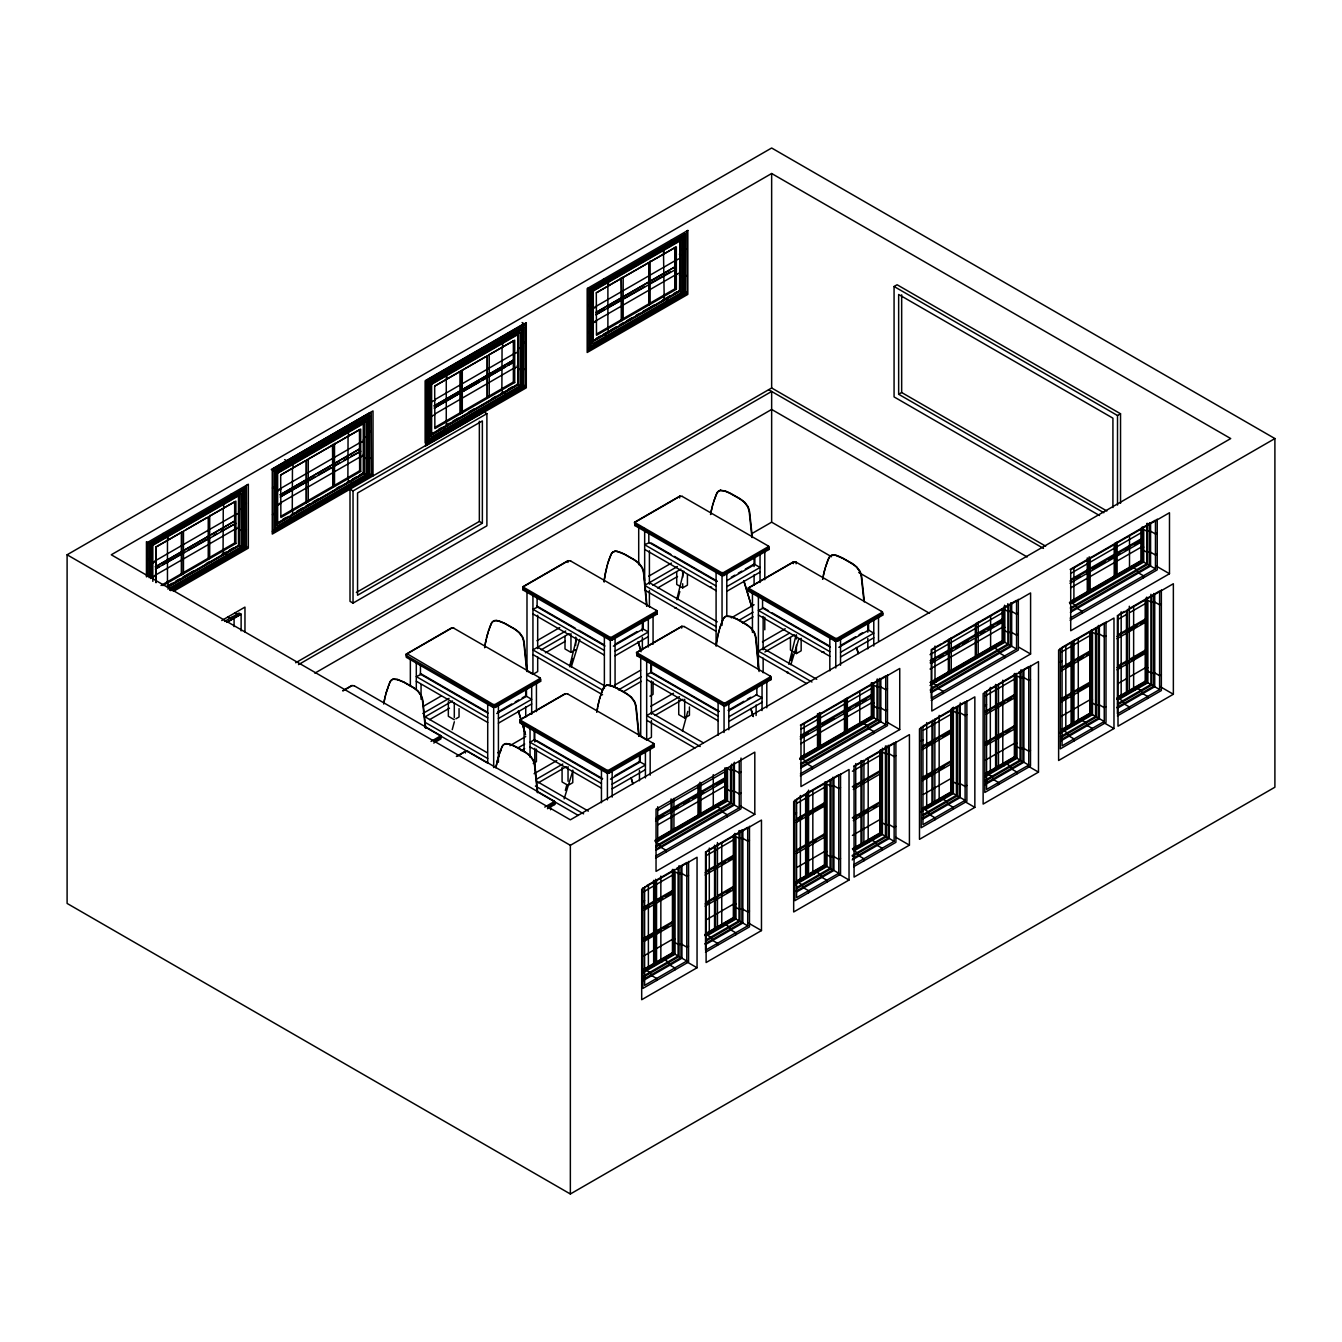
<?xml version="1.0" encoding="UTF-8"?>
<svg xmlns="http://www.w3.org/2000/svg" width="1342" height="1342" viewBox="0 0 1342 1342"><rect width="100%" height="100%" fill="white"/><g stroke="black" fill="none" stroke-linecap="round" stroke-linejoin="round"><path stroke-width="1.5" d="M167.465 583.334L167.465 538.612M223.074 551.243L223.258 508.4M292.271 511.285L292.455 468.442M347.88 479.178L348.064 436.351M446.265 422.378L446.265 377.639M501.874 390.27L502.059 347.444M607.892 329.058L607.892 284.319M688.563 861.43L688.563 962.029L642.868 988.417L642.868 887.817M676.536 868.425L686.802 862.487L686.802 961.006L644.613 985.363L644.613 886.844M730.551 766.282L730.551 802.818L727.515 801.057L727.515 768.396L730.551 770.157L734.376 770.157L739.257 772.975L741.002 771.952M741.002 758.062L741.002 808.857L655.601 858.159M840.545 773.68L840.545 874.279L794.85 900.667L794.85 800.067M796.594 883.791L796.594 799.094L838.784 774.753L838.784 873.273L796.594 897.63L796.594 883.791L794.85 884.797M877.014 679.169L877.014 719.58L873.977 717.819L873.977 685.158L877.014 686.919L880.838 686.919L885.72 689.738L887.481 688.714M887.481 674.825L887.481 725.619L800.352 775.911M966.877 700.742L966.877 801.342L921.182 827.729L921.182 727.129M934.921 719.245L965.116 701.799L965.116 800.335L922.944 824.676L922.944 726.156L933.21 720.235M1030.505 665.498L1030.505 766.097L984.81 792.468L984.81 691.868M1018.477 672.476L1028.76 666.555L1028.76 765.074L986.571 789.432L986.571 690.912M1007.859 603.632L1007.859 644.026L1004.822 642.281L1004.822 605.745M1018.326 599.287L1018.326 650.082L931.197 700.373M1105.993 621.916L1105.993 722.516L1060.297 748.886L1060.297 648.287M1062.059 732.011L1062.059 647.33L1104.248 622.973L1104.248 721.493L1062.059 745.85L1062.059 732.011L1060.297 733.017M1146.756 523.43L1146.756 563.841L1143.719 562.097L1143.719 529.436L1146.756 531.18L1150.58 531.18L1155.462 533.999L1157.223 532.975M1157.223 519.102L1157.223 569.88L1070.094 620.189M604.051 581.438L605.024 575.416M604.168 582.059L604.303 580.717M716.108 646.139L716.511 644.076M716.175 645.468L716.678 642.751M484.63 647.616L485.25 644.563M484.814 647.549L485.049 645.888M604.269 579.459L606.668 567.7M596.72 711.981L598.666 702.604M596.905 711.897L597.542 707.955M716.494 642.818L716.863 641.426M383.661 703.795L384.684 699.165M383.846 703.711L384.181 701.749M716.678 641.51L717.551 637.5M485.066 644.663L486.274 639.379M495.819 767.842L496.741 763.85M710.522 514.489L711.176 511.805M710.706 514.405L710.941 513.097M716.896 640.201L718.104 634.934M822.579 579.19L824.122 572.447M822.763 579.09L823.233 576.49M485.301 643.355L486.894 636.846M496.037 766.534L497.026 762.575M605.074 574.208L607.339 565.183M384.231 700.558L385.322 696.397M597.593 706.748L599.27 700.272M710.992 511.889L711.73 509.222M711.26 510.614L712.082 507.746M717.635 636.326L719.044 631.126M823.317 575.299L824.726 570.115M384.785 697.991L385.59 695.324M496.825 762.675L499.056 755.043M569.595 666.739L576.59 638.289M676.771 599.622L683.783 571.172M788.828 664.324L795.84 635.856M486.425 638.037L487.934 633.088M497.177 761.216L499.878 752.61M711.881 507.863L712.35 506.672M718.255 633.575L719.396 629.868M172.195 583.233L166.827 586.337L167.834 586.924L239.128 545.338L239.513 494.074L238.49 493.487L238.49 544.969L241.342 546.613L241.342 493.386L152.099 544.902L152.099 578.217M275.563 523.565L276.586 524.152L363.934 473.273L364.319 422.009L276.586 472.669L276.586 524.152L364.319 473.491L364.319 422.009M593.265 340.868L679.555 291.063L679.941 239.799L592.208 290.442L593.265 291.063L593.265 340.868L592.208 341.925L679.941 291.281L679.941 239.799M385.389 695.458L385.909 694.066M598.75 701.665L600.36 696.548M712.149 506.806L712.669 505.414M824.206 571.491L825.447 567.616M452.22 729.679L454.351 721.778M570.384 666.454L572.497 658.553M565.351 790.421L566.928 784.483M677.676 599.505L679.807 591.604M682.441 731.138L687.792 711.394M385.724 694.2L388.241 686.718M487.029 635.705L488.32 631.864M606.802 566.559L607.708 563.942M712.485 505.548L713.39 502.931M386.077 692.958L388.694 685.527M599.421 699.165L601.065 694.435M712.837 504.307L713.776 501.69M719.195 630.019L719.765 628.626M824.877 568.991L827.058 562.751M571.256 667.008L579.794 639.346M607.507 564.076L608.094 562.717M564.143 798.876L572.682 771.214M719.564 628.777L720.956 624.969M790.824 664.76L798.742 639.06M488.119 632.015L490.199 626.496M607.892 562.852L608.899 560.285M713.575 501.841L716.829 493.453A10.099 7.314 42 0 1 717.785 491.91A9.444 6.777 43.4 0 1 718.591 491.206L719.144 490.82A9.092 6.442 44.7 0 1 720.05 490.417L720.721 490.249M719.933 627.553L721.375 623.778M825.615 566.542L827.494 561.577M489.125 629.432L488.505 630.79M601.182 694.116L600.562 695.492M714.581 499.258L713.961 500.633M499.258 753.969L500.298 751.419M608.278 561.644L609.771 557.886M600.981 694.284L602.038 691.734M489.344 628.392L490.92 624.701M500.096 751.587L501.203 749.054M609.117 559.245L609.973 557.349M601.401 693.093L602.508 690.56M714.8 498.234L716.628 493.638A10.048 7.28 42 0 1 717.567 492.095L718.004 491.692A9.495 6.811 43.4 0 1 718.826 491.004M721.174 623.946L722.751 620.239M388.694 685.158L390.069 682.105A10.099 7.314 42 0 1 391.025 680.562L391.227 680.344A9.495 6.811 43.4 0 1 392.065 679.656A9.042 6.408 44.7 0 1 393.072 679.27L397.937 679.438M389.146 684.353L388.475 685.712M609.771 557.517L610.694 555.554M602.055 691.365L602.977 689.402M827.511 561.208L828.668 558.322A10.048 7.28 42 0 1 829.624 556.796L830.044 556.376M500.532 750.396L502.126 746.789A10.099 7.314 42 0 1 503.082 745.246A9.444 6.777 43.4 0 1 503.887 744.558L504.206 744.357A9.042 6.408 44.7 0 1 505.112 743.971L506.018 743.585M721.61 622.755L723.204 619.148A10.099 7.314 42 0 1 724.16 617.605M827.293 561.744L828.886 558.138A10.099 7.314 42 0 1 829.842 556.595M490.233 626.043L491.373 623.611A10.099 7.314 42 0 1 492.329 622.067A9.444 6.777 43.4 0 1 493.135 621.38L493.688 620.977A9.092 6.442 44.7 0 1 494.594 620.574L499.241 620.943M610.006 556.896L611.147 554.464A10.099 7.314 42 0 1 612.103 552.921A9.444 6.777 43.4 0 1 612.908 552.233L613.462 551.83A9.092 6.442 44.7 0 1 614.368 551.428L615.391 551.21M389.398 683.38L389.868 682.29A10.048 7.28 42 0 1 390.807 680.746L391.008 680.545A9.444 6.777 43.4 0 1 391.83 679.857L392.384 679.471A9.092 6.442 44.7 0 1 393.29 679.069M501.455 748.064L501.908 746.974A10.048 7.28 42 0 1 502.864 745.447L503.284 745.028A9.495 6.811 43.4 0 1 504.106 744.357L504.441 744.156A9.092 6.442 44.7 0 1 505.347 743.77L506.37 743.535M602.759 689.587L603.43 688.312A10.099 7.314 42 0 1 604.386 686.752A9.444 6.777 43.4 0 1 605.192 686.064L605.745 685.678A9.092 6.442 44.7 0 1 606.651 685.276L606.869 685.208M446.634 425.968L446.265 420.583M242.734 547.419L242.734 490.954L244.881 487.968L244.881 547.184L169.847 590.077M521.535 386.446L521.535 329.998L523.682 326.995L523.682 386.228L428.668 440.646L426.454 442.374L426.773 443.749L525.527 386.714L525.208 324.345L522.088 322.55M683.162 293.143L683.162 236.678L685.309 233.693L685.309 292.908L590.295 347.343L588.081 349.054L588.4 350.43L687.154 293.412L686.836 231.042M679.941 258.335L675.093 260.7M679.941 272.728L675.093 275.093M272.46 470.27L371.214 413.252L371.533 475.622L272.778 532.657L272.46 531.281L274.674 529.553L369.687 475.135L369.687 415.903L367.54 418.905L367.54 436.62L366.148 437.425L363.732 436.452M274.674 528.983L368.379 474.883M428.668 440.075L522.373 385.976M590.295 346.756L684.001 292.657M604.588 686.55L604.168 686.953A10.048 7.28 42 0 0 603.212 688.496M724.361 617.387L723.942 617.806A10.048 7.28 42 0 0 722.986 619.35M444.856 375.508L430.581 383.762L430.581 435.244L517.928 384.366L517.727 331.86M830.866 555.705L831.201 555.504A9.092 6.442 44.7 0 1 832.107 555.102L833.13 554.883M67.1 554.783L771.65 148.006L1274.9 438.566L1274.9 787.217L570.35 1193.994L67.1 903.434L67.1 554.783L570.35 845.326L1274.9 438.566M771.65 173.504L111.269 554.783L570.35 819.828L1230.731 438.566L771.65 173.504L771.65 387.972L295.693 662.763M271.252 469.583L370.023 412.564M524.017 323.657L425.246 380.675L425.246 442.86M146.681 542.889L248.337 484.21L248.337 548.123L173.906 591.101M525.208 324.345L426.454 381.363L426.454 442.374M149.18 577.714L149.18 543.225L244.881 487.968M273.986 530.392L273.986 471.159L369.687 415.903M427.981 441.484L427.981 382.252L523.682 326.995M589.608 348.165L589.608 288.933L685.309 233.693M242.734 490.954L150.69 544.097L150.69 578.519M429.49 439.589L429.49 383.124L521.535 329.998M591.117 346.27L591.117 289.822L683.162 236.678M166.056 536.481L151.78 544.718L151.78 577.664L156.075 575.584M166.827 534.854L167.834 535.441L239.513 494.074L239.513 545.557L167.834 586.924M681.77 239.094L592.527 290.627L592.527 343.854L681.77 292.338L681.77 239.094L679.354 238.54M152.837 581.371L152.837 545.338L239.128 495.517M277.643 523.095L277.643 473.273L363.934 423.468M430.581 383.762L431.638 384.366L517.928 334.561L517.291 332.514M593.265 291.063L679.555 241.241M155.873 582.512L155.873 547.083L181.807 532.103M185.397 530.04L206.92 517.609M210.509 515.546L234.85 501.707L234.85 542.873L161.04 585.481M280.679 475.034L360.713 429.037L360.713 471.428L280.881 517.509L280.679 475.034L304.835 461.094M308.408 459.014L359.656 429.658M434.674 386.127L514.707 340.13L514.707 382.52L434.875 428.601L434.674 386.127L485.72 356.653M489.31 354.573L513.65 340.751L513.65 381.9L434.875 427.393M596.301 292.808L676.334 246.827L676.334 289.201L596.502 335.299L596.301 292.808L620.457 278.868M624.03 276.804L675.278 247.431L675.278 288.58L596.502 334.074M155.873 547.083L235.907 501.103L235.907 543.476L162.986 585.582M150.69 557.937L147.654 560.067M242.734 504.81L246.408 503.049M275.496 485.888L272.46 488.002M367.54 432.745L371.214 430.983M429.49 396.98L426.454 399.094M521.535 343.837L525.208 342.076M591.117 303.661L588.081 305.791M686.836 248.756L683.162 250.518L680.36 248.907M150.69 561.812L152.099 561.006M242.734 508.668L241.342 509.474L238.926 508.501M275.496 489.746L276.905 488.941M429.49 400.839L430.899 400.033M521.535 347.712L520.142 348.517L517.727 347.544M591.117 307.536L592.527 306.731M683.162 254.393L681.77 255.198L679.354 254.225M154.33 561.359L236.209 514.087M279.136 489.31L361.015 442.038M515.009 353.131L434.875 399.614M594.758 307.083L676.636 259.811M156.075 561.191L152.837 563.053L150.757 562.684M280.881 489.125L277.643 490.987L275.563 490.618M434.875 400.218L430.581 402.298M596.502 306.915L592.208 308.995M158.977 566.978L155.353 569.075L235.907 523.397L220.675 531.365M162.6 564.881L184.374 552.317M188.014 550.22L207.976 538.696M213.412 535.559L217.035 533.462M281.971 495.97L314.632 477.115M318.255 475.018L330.954 467.687M334.594 465.59L340.029 462.453M343.669 460.356L347.293 458.259M350.916 456.163L360.713 451.348L280.159 497.026M459.551 393.441L434.154 408.119L513.986 362.021M463.175 391.344L479.513 381.916M483.137 379.82L504.911 367.255M508.551 365.158L512.174 363.061M604.839 309.566L595.781 314.8L676.334 269.121M608.48 307.469L621.178 300.138M624.802 298.041L644.764 286.517M650.216 283.363L670.178 271.839M154.33 575.752L236.209 528.48M279.136 503.703L361.015 456.431M515.009 367.523L434.875 414.007M594.758 321.476L676.636 274.204M280.881 503.518L277.643 505.38L275.563 505.011M434.875 414.611L430.581 416.691M596.502 321.308L592.208 323.372M242.734 529.704L241.342 530.509L238.926 529.536M275.496 510.782L276.905 509.977M367.54 457.656L366.148 458.461L363.732 457.471M429.49 421.874L430.899 421.069M521.535 368.748L520.142 369.553L517.727 368.564M591.117 328.555L592.527 327.75M683.162 275.429L681.77 276.234L679.354 275.261M242.734 531.566L246.408 529.805M275.496 512.644L272.46 514.774M367.54 459.518L371.214 457.756M429.49 423.736L426.454 425.867M521.535 370.61L525.208 368.849M591.117 330.417L588.081 332.548M686.836 275.529L683.162 277.291L680.36 275.664M280.881 516.301L359.656 470.807L359.471 429.541M175.785 581.17L179.375 579.09M182.965 577.026L193.734 570.803M206.282 563.556L209.872 561.493M222.42 553.407L225.993 552.183M229.566 550.119L233.139 548.056M282.709 519.438L286.265 517.375M297.001 511.185L302.386 508.081M305.976 506.001L309.566 503.938M313.156 501.858L318.54 498.754M336.473 488.404L340.063 486.324M352.577 479.094L356.15 477.031M359.723 474.967L363.296 472.904L366.148 474.548L366.148 421.321L276.905 472.854L276.905 526.081L366.148 474.548M429.557 434.657L433.13 432.594M438.482 429.507L442.055 427.444M445.628 425.38L449.201 423.3M452.791 421.237L458.176 418.134M468.945 411.91L474.313 408.807M492.262 398.457L495.852 396.376M508.366 389.163L511.939 387.1M596.536 338.251L600.109 336.188M603.682 334.124L607.255 332.061L608.262 332.648L607.892 327.263M610.828 329.998L616.213 326.894M619.803 324.814L623.393 322.751M626.982 320.671L632.367 317.568M635.94 315.504L639.53 313.424M643.12 311.361L653.889 305.137M669.993 295.844L662.847 299.971L664.223 299.92L663.502 252.229M673.567 293.781L677.123 291.717M167.599 586.404L238.926 545.221L238.926 492.816M275.211 524.269L288.782 516.418L290.845 518.029L290.845 519.639M290.593 515.378L363.732 473.156L363.732 422.73M430.899 434.372L517.727 384.248M592.527 341.069L617.035 326.911M620.658 324.831L679.354 290.946M430.581 435.244L518.314 384.584L518.314 333.101L446.634 374.485L446.987 379.232M167.834 589.037L241.342 546.613M520.142 385.64L430.899 437.173L430.899 383.946L520.142 332.413L520.142 385.64L517.291 383.997M169.646 589.608L243.523 546.949M244.881 547.184L246.408 546.311L246.408 485.318M369.687 475.135L371.214 474.246M523.682 386.228L525.208 385.339M685.309 292.908L686.836 292.036M170.468 590.597L246.408 546.311M272.778 531.533L371.533 474.514M426.773 442.625L525.527 385.607M588.4 349.323L687.154 292.288M172.262 590.681L246.727 547.687L246.727 546.58M486.894 413.655L353.03 490.954L350.01 489.209L350.01 601.367L353.03 603.112L486.894 525.812L486.894 413.655L483.875 411.91L272.275 534.082L272.275 469.079L373.009 410.92L373.009 475.924M221.749 620.507L244.965 607.104L244.965 631.965M224.584 621.43L239.111 613.042L241.124 614.2L241.124 630.891M232.82 617.84L238.104 614.787L234.749 612.841M226.949 622.386L241.124 614.2L226.563 622.252M356.351 592.476L479.346 521.451L482.365 523.195L482.365 420.918L357.559 492.984L357.559 595.261L482.365 523.195M1099.484 515.513L894.074 396.913L894.074 286.5L897.093 284.756L1120.536 413.772L1120.536 503.351M298.528 664.609L771.65 391.461L771.65 522.172L831.537 556.745M314.85 673.164L771.65 409.444L1027.167 556.964M342.646 690.794L351.671 685.577L354.355 685.745M539.4 677.626L539.601 678.733L494.963 704.5L493.068 704.382L407.18 653.806L451.818 628.039L453.713 628.157L540.289 678.045L540.591 681.333L495.466 707.385L492.782 707.217L406.492 657.395L406.19 654.108L451.315 628.056L453.999 628.224M570.35 560.822L656.943 610.711L657.245 613.999L612.103 640.05L609.436 639.882L523.128 590.044L522.826 586.756L567.951 560.704L570.635 560.872M682.072 496.322L768.664 546.211L768.966 549.499L723.824 575.55L721.157 575.383L634.85 525.544L634.548 522.256L679.673 496.204L682.357 496.372M343.25 690.727L352.174 685.561M568.454 560.688L523.816 586.471L524.034 587.561L609.721 637.031L611.617 637.148L656.255 611.382L656.037 610.291M680.176 496.188L635.538 521.971L635.756 523.061L721.442 572.531L723.338 572.648L767.976 546.882L767.758 545.791M1112.921 507.561L1112.921 418.167L898.654 294.468L898.654 394.263L901.673 392.518L1106.848 510.983M649.411 542.587L644.663 544.735L716.091 585.984M423.854 706.026L441.35 695.928M536.985 640.704L559.748 627.57M648.706 576.204L671.47 563.07M422.797 713.508L449.05 698.36M565.703 631.008L532.942 649.914L602.575 690.123M677.425 566.509L644.663 585.414L716.091 626.664M424.558 717.148L452.556 700.977M541.195 649.813L569.193 633.642M652.917 585.297L680.914 569.142M429.574 719.664L449.486 708.173M545.406 652.782L565.317 641.291M657.63 587.997L677.525 576.506M751.738 533.663L771.65 522.172M455.894 718.809L459.048 716.98L459.048 708.643M526.987 591.621L526.987 670.899L532.942 674.321L537.689 671.587L537.689 656.976M564.999 636.427L564.999 648.941L570.954 652.38L575.701 649.645M676.72 571.927L676.72 584.441L682.675 587.88L687.423 585.146L687.423 574.712M431.034 741.405L439.958 736.255L439.757 735.164M433.734 741.287L440.948 737.127L440.646 735.584L354.07 685.695M406.19 654.108L406.492 655.651L492.782 705.473L495.466 705.657L540.591 679.589M522.826 586.756L523.128 588.299L609.436 638.138L612.103 638.306L657.245 612.254M634.548 522.256L634.85 523.799L721.157 573.638L723.824 573.806L768.966 547.754M433.734 743.032L440.948 738.872L440.948 737.127M497.731 712.048L511.721 703.963M515.227 701.95L518.733 699.92M522.223 697.907L525.728 695.877L531.684 699.316L498.419 718.524M616.112 643.69L637.115 631.562M731.34 577.177L734.846 575.148M738.335 573.135L741.841 571.105M745.347 569.092L754.087 564.043L760.042 567.465L726.794 586.672M496.725 713.491L526.467 696.313L526.467 688.178M613.361 646.139L643.12 628.962L643.12 620.826M726.827 580.633L754.841 564.462L754.841 558.373M615.072 651.172L648.32 631.981L642.365 628.542M498.419 723.17L531.684 703.963M615.072 655.819L648.32 636.628M726.794 591.319L760.042 572.128M456.381 756.452L465.406 751.235L468.09 751.419M567.448 693.831L654.024 743.72L654.326 747.008L609.201 773.059L606.517 772.891L520.226 723.053L519.924 719.765L565.049 693.713L567.733 693.881M684.085 626.479L770.677 676.368L770.979 679.656L725.837 705.707L723.17 705.54L636.863 655.718L636.561 652.43L681.686 626.362L684.37 626.546M795.806 561.979L882.399 611.868L882.701 615.156L837.559 641.208L834.892 641.04L748.584 591.218L748.282 587.93L793.407 561.862L796.091 562.046L796.091 563.791M456.985 756.385L465.909 751.235M565.552 693.697L520.914 719.48L521.115 720.57L606.802 770.04L608.698 770.157L653.336 744.391L653.135 743.3M682.189 626.362L637.551 652.128L637.769 653.218L723.455 702.688L725.351 702.822L769.989 677.039L769.771 675.949M793.91 561.862L749.272 587.628L749.49 588.719L835.177 638.188L837.072 638.322L881.711 612.539L881.493 611.449M497.731 752.728L501.22 750.698M509.977 745.649L525.728 736.557M614.368 685.376L640.62 670.228M731.34 617.857L754.087 604.722M517.677 748.081L524.688 744.038M618.578 689.838L641.325 676.687M737.228 619.098L739.241 620.155L753.047 612.187M534.787 739.509L530.04 742.243L601.451 783.493M651.424 672.157L646.676 674.909L718.104 716.142M521.182 750.715L524.688 748.685M623.829 691.449L641.325 681.35M742.545 622.906L753.047 616.834M894.074 286.5L1117.517 415.517L1120.536 413.772M533.26 763.481L536.431 761.652L536.431 749.138M649.914 696.146L653.068 694.317L653.068 681.803M534.082 773.713L556.829 760.578M650.719 706.378L673.483 693.244M762.441 641.879L785.204 628.744M536.532 779.182L562.784 764.017M679.438 696.683L646.676 715.588L700.239 746.521M789.398 633.189L758.398 651.088L811.96 682.004M538.293 782.822L566.29 766.651M654.93 715.471L682.927 699.299M764.906 651.977L794.649 634.8M640.721 657.295L640.721 736.557L646.676 739.996L651.424 737.244L651.424 720.553M678.733 700.004L678.733 714.615L684.688 718.054L689.436 715.303L689.436 706.966M790.455 637.601L790.455 650.115L796.41 653.554L801.157 650.803L801.157 638.289M544.768 807.079L553.692 801.912L553.491 800.822M547.469 806.961L554.682 802.784L554.38 801.241L467.804 751.352M519.924 719.765L520.226 721.308L606.517 771.147L609.201 771.315L654.326 745.263M636.561 652.43L636.863 653.973L723.17 703.795L725.837 703.963L770.979 677.911M748.282 587.93L748.584 589.473L834.892 639.295L837.559 639.463L882.701 613.411M547.469 808.706L554.682 804.529L554.682 802.784M614.955 775.693L639.463 761.551L645.418 764.99L612.153 784.181M728.102 710.371L743.854 701.279M747.36 699.249L750.849 697.236M841.568 644.865L855.575 636.779M859.081 634.749L862.571 632.736M610.459 779.148L640.201 761.971L640.201 753.835M728.84 710.807L756.854 694.636L756.854 686.5M838.817 647.314L868.576 630.136L868.576 622M728.807 716.846L762.055 697.639L756.1 694.787M840.528 652.329L873.776 633.139L867.821 629.7M612.153 788.828L645.418 769.637M728.807 721.493L762.055 702.285M840.528 656.993L873.776 637.785M800.402 725.15L871.931 683.85M873.726 682.81L885.72 675.898L885.72 724.596L800.402 773.864M941.514 643.674L931.247 649.612L931.247 698.326L1016.565 649.058L1016.565 600.344L943.225 642.701M1070.144 569.427L1141.673 528.127M1143.468 527.07L1155.462 520.159L1155.462 568.874L1070.144 618.125M657.697 810.568L724.881 771.767L726.693 772.204M800.855 729.243L872.904 687.641M930.04 654.644L1003.749 612.103M1070.597 573.504L1142.646 531.902M656.456 817.362L725.418 777.555M655.601 818.972L726.374 778.108M801.107 735.181L871.881 694.317L872.837 694.871L800.251 736.775M930.14 660.683L1002.726 618.779L1003.682 619.333L931.096 661.237M1070.849 579.442L1141.623 538.578L1142.579 539.132L1069.993 581.036M658.268 818.536L663.72 815.382M674.607 809.109L678.23 807.012M683.682 803.858L689.117 800.721M692.757 798.624L703.644 792.334M716.343 785.003L723.606 780.809M655.601 821.187L726.374 780.323M801.107 737.395L808.37 733.202M822.881 724.814L833.768 718.524M846.483 711.193L850.107 709.096M855.542 705.959L859.182 703.862M862.805 701.765L866.429 699.668M930.14 662.898L933.78 660.801M939.215 657.647L942.839 655.567M946.479 653.47L951.914 650.316M955.554 648.22L959.178 646.139M962.801 644.043L968.253 640.889M980.952 633.558L984.575 631.461M988.215 629.364L993.65 626.228M997.274 624.131L1002.726 620.994L1003.682 621.547L931.096 663.451M1076.301 578.519L1079.924 576.423M1092.623 569.075L1105.338 561.744M1108.962 559.648L1119.849 553.374M1125.284 550.22L1128.924 548.123M1134.359 544.986L1139.811 541.849M800.251 738.989L872.837 697.085L871.881 696.532M1018.326 613.177L1016.565 614.183L1011.683 611.382L1007.859 611.382L1004.822 609.62M1069.993 583.25L1142.579 541.346L1141.623 540.792M657.697 824.961L724.881 786.16L727.515 786.11M800.855 743.636L871.344 702.923L873.994 702.872M930.04 669.037L1003.749 626.496M1070.597 587.897L1141.086 547.184L1143.736 547.15M1004.839 627.335L1002.189 627.385M726.693 768.211L726.693 800.587L724.881 799.547L657.697 838.331L658.972 840.646M654.862 840.528L725.368 799.832L725.368 768.228M671.067 798.943L671.067 831.235L673.936 830.681L673.936 798.389M800.855 757.005L871.344 716.309L873.156 717.349L873.156 682.977M930.04 682.424L1002.189 640.771L1004.001 641.812L1004.001 607.44M1070.597 601.283L1141.086 560.57L1142.898 561.61L1142.898 527.238M655.248 841.518L726.441 800.436L726.425 768.06M655.517 841.686L726.693 800.587M799.681 758.247L871.847 716.594L871.847 683.078M930.526 682.709L1002.692 641.04L1002.692 609.453M1069.423 602.508L1141.589 560.855L1141.589 527.356M741.002 792.988L739.257 793.994L734.376 791.193L730.551 791.193L727.515 789.432M727.515 801.057L656.087 842.29L659.123 844.051L661.036 847.372L665.917 850.174L665.917 852.204M799.983 759.287L872.887 717.198L872.887 682.826M930.828 683.749L1003.732 641.644L1003.732 607.272M1069.725 603.548L1142.629 561.459L1142.629 527.087M800.251 759.438L873.156 717.349M931.096 683.9L1004.001 641.812M1069.993 603.699L1142.898 561.61M887.481 709.75L885.72 710.757L880.838 707.955L877.014 707.955L873.977 706.194M1018.326 634.212L1016.565 635.219L1011.683 632.401L1007.859 632.401L1004.822 630.656M1157.223 554.011L1155.462 555.034L1150.58 552.216L1146.756 552.216L1143.719 550.472M873.977 717.819L802.55 759.052L805.586 760.813L807.498 764.135L812.38 766.936L812.38 768.966M930.04 685.46L1004.822 642.281M1143.719 562.097L1072.292 603.33L1075.328 605.074L1077.24 608.396L1082.122 611.214L1082.122 613.244M655.768 845.98L730.551 802.818M655.97 846.97L731.507 803.372L733.42 804.479L733.42 763.43M800.553 763.715L877.014 719.58M931.398 688.178L1007.859 644.026M1070.295 607.976L1146.756 563.841M800.855 764.655L877.97 720.134L879.882 721.241L879.882 678.381M930.14 690.023L1008.815 644.579L1010.727 645.687L1010.727 602.826M1070.597 608.916L1147.712 564.395L1149.624 565.502L1149.624 522.642M656.322 849L733.42 804.479M655.903 850.325L734.376 805.032L739.257 807.834L739.257 761.099M801.208 766.668L879.882 721.241M930.476 692.036L1010.727 645.687M1070.95 610.929L1149.624 565.502M800.654 768.077L880.838 721.795L885.72 724.596M931.499 692.539L1011.683 646.24L1016.565 649.058M1070.396 612.355L1150.58 566.056L1155.462 568.874M655.634 856.112L739.257 807.834M1169.486 573.739L1070.715 630.757L1070.715 569.763L1169.486 512.745L1169.486 573.739L1155.898 565.888M899.744 729.545L800.973 786.563L800.973 725.485L899.744 668.467L899.744 729.545L886.156 721.694M1030.589 654.007L931.818 711.025L931.818 649.947L1030.589 592.929L1030.589 654.007L1018.695 647.146M754.808 814.342L656.037 871.361L656.037 809.176L754.808 752.141L754.808 814.342L739.526 805.519M646.324 885.854L673.164 870.371M707.251 850.694L747.712 827.326L747.712 925.846L705.54 950.203L705.54 851.684M853.663 766.148L863.946 760.226L863.879 843.917M865.59 759.27L894.141 742.78L894.141 841.317L853.663 864.667M988.282 689.922L996.838 684.974M998.549 683.984L1016.766 673.466M1119.127 614.368L1124.261 611.415M1129.394 608.446L1159.605 591.017L1159.605 689.536L1117.416 713.894L1117.416 615.357M643.422 891.893L672.443 875.135L674.238 875.571M705.993 855.76L733.353 839.958L735.148 840.394M797.047 803.187L824.424 787.385L826.219 787.821M852.405 771.231L881.325 754.539M923.397 730.249L950.757 714.447L952.552 714.883M985.363 695.944L1015.928 678.297M1060.851 652.363L1089.872 635.605L1091.667 636.041M1117.869 619.45L1126.525 614.451M1130.081 612.405L1145.229 603.648L1147.024 604.085M642.868 901.69L644.613 900.683M688.563 875.319L686.802 876.326L681.937 873.508L678.096 873.508L675.06 871.763L675.06 954.229L643.422 972.497M749.473 840.142L747.712 841.166L742.847 838.347L739.006 838.347L735.97 836.586L735.97 919.069L707.687 935.391L710.723 937.152L712.652 940.474L717.517 943.275L717.517 945.305M794.85 813.957L796.594 812.933M840.545 787.569L838.784 788.576L833.919 785.775L830.077 785.775L827.041 784.013L827.041 866.496L798.758 882.818L801.795 884.579L803.707 887.884L808.589 890.702L808.589 892.732M895.902 755.613L894.141 756.62L889.276 753.801L885.435 753.801L882.399 752.057M921.182 741.019L922.944 739.996M966.877 714.632L965.116 715.638L960.251 712.837L956.41 712.837L953.374 711.075M984.81 705.758L986.571 704.751M1030.505 679.371L1028.76 680.394L1023.879 677.576L1020.054 677.576L1017.018 675.831L1017.018 758.297L985.38 776.565M1060.297 662.176L1062.059 661.17M1105.993 635.789L1104.248 636.813L1099.366 633.994L1095.542 633.994L1092.505 632.25L1092.505 714.716L1060.868 732.984M1161.35 603.833L1159.605 604.839L1154.724 602.038L1150.899 602.038L1147.863 600.277L1147.863 682.759L1119.58 699.081L1122.617 700.843L1124.529 704.164L1129.394 706.966L1129.394 708.995M643.254 907.41L672.963 890.266L673.919 890.82L644.21 907.964M705.909 871.243L714.649 866.194M718.155 864.181L733.873 855.089L734.829 855.642L705.12 872.803M796.98 818.654L824.944 802.516L825.9 803.07L796.192 820.23M852.338 786.697L880.302 770.56L881.258 771.113L853.294 787.251M923.313 745.716L951.277 729.578L952.233 730.132L922.524 747.276M985.213 711.478L1014.921 694.317L1015.877 694.871L1015.877 697.085L986.169 714.246M1060.7 667.897L1090.409 650.736L1091.365 651.289L1091.365 653.504L1061.656 670.664M1117.802 634.934L1145.766 618.779L1146.722 619.333L1146.722 621.547L1117.014 638.708M644.999 908.618L648.505 906.605M658.989 900.549L662.478 898.536M665.967 896.506L671.218 893.487M721.644 864.365L725.133 862.352M728.639 860.339L732.128 858.31M798.725 819.861L802.231 817.848M809.209 813.806L823.2 805.737M928.563 744.911L932.053 742.898M942.537 736.842L951.277 731.793L952.233 732.346L922.524 749.49M986.169 712.032L1015.877 694.871M1061.656 668.45L1091.365 651.289M1117.014 636.494L1146.722 619.333M644.21 910.178L673.919 893.034M705.12 875.018L734.829 857.857L733.873 857.303M796.192 822.445L825.9 805.284L824.944 804.73M853.294 789.465L881.258 773.327L880.302 772.774M1000.931 704.617L1004.437 702.587M1007.926 700.574L1011.415 698.561M1065.934 667.075L1074.674 662.042M1079.924 659.006L1083.413 656.993M1086.903 654.98L1091.365 653.504M1130.031 630.069L1137.026 626.043M1140.515 624.03L1144.005 622M643.254 938.528L672.963 921.384L673.919 921.937L644.21 939.081M705.909 902.361L714.649 897.312M718.155 895.299L733.873 886.206L734.829 886.76L705.12 903.921M796.98 849.788L824.944 833.634L825.9 834.187L796.192 851.348M852.338 817.815L880.302 801.677L881.258 802.231L853.294 818.368M923.313 776.833L951.277 760.696L952.233 761.25L922.524 778.41M985.213 742.596L1014.921 725.452L1015.877 726.005L1015.877 728.22L986.169 745.364M1060.7 699.014L1090.409 681.87L1091.365 682.424L1091.365 684.621L1061.656 701.782M1117.802 666.051L1126.542 661.002M1130.031 658.989L1145.766 649.897L1146.722 650.451L1146.722 652.665L1117.014 669.826M643.254 940.742L651.994 935.709M657.228 932.673L660.734 930.66M664.223 928.647L667.729 926.617M705.909 904.575L709.415 902.545M726.894 892.464L730.383 890.451M812.715 842.91L816.204 840.897M859.333 816.003L868.073 810.954M873.307 807.934L876.812 805.905M923.313 779.048L930.308 775.022M940.792 768.966L944.298 766.953M986.169 743.149L1015.877 726.005M1061.656 699.568L1091.365 682.424M1117.014 667.611L1146.722 650.451M644.21 941.296L673.919 924.152M705.12 906.135L734.829 888.974L733.873 888.421M796.192 853.562L825.9 836.402L824.944 835.848M853.294 820.583L881.258 804.445M922.524 780.625L952.233 763.464L951.277 762.91M985.213 744.81L988.702 742.797M999.186 736.741L1002.675 734.728M1006.181 732.698L1009.67 730.685M1064.189 699.216L1067.678 697.186M1078.163 691.147L1088.647 685.091M1117.802 668.266L1121.291 666.236M1131.776 660.18L1144.005 653.118M643.422 956.091L672.443 939.333L675.076 939.299M705.993 919.975L733.353 904.173L735.986 904.122M797.047 867.385L824.424 851.6L827.058 851.549M852.405 835.429L881.325 818.737M923.397 794.447L950.757 778.645L953.39 778.612M882.415 819.593L879.782 819.627M985.363 760.159L1015.928 742.512M1060.851 716.578L1089.872 699.819L1092.505 699.769M1117.869 683.648L1126.525 678.666M1130.081 676.603L1145.229 667.863L1147.863 667.813M1017.018 743.351L1014.384 743.401M643.422 969.478L672.443 952.719L674.238 953.759L674.238 869.566M705.993 933.344L733.353 917.559L735.148 918.599L735.148 834.405M797.047 880.771L824.424 864.969L826.219 866.009L826.219 781.832M852.405 848.815L879.782 833.013L881.577 834.053L881.577 749.859M923.397 807.834L950.757 792.032L952.552 793.072L952.552 708.895M643.908 969.763L672.929 953.005L672.929 869.683M704.818 934.586L733.839 917.827L733.839 834.506M795.89 882.013L824.911 865.254L824.911 781.933M852.891 849.1L880.268 833.298L880.268 749.977M922.222 809.075L951.243 792.317L951.243 708.995M985.363 773.529L1014.384 756.787L1016.179 757.827L1016.179 673.634M1060.851 729.947L1089.872 713.206L1091.667 714.246L1091.667 630.052M1117.869 697.035L1126.525 692.036M1130.081 689.989L1145.229 681.233L1147.024 682.273L1147.024 598.096M644.21 970.786L673.969 953.608L673.969 869.415M705.12 935.626L734.879 918.431L734.896 833.382M796.192 883.053L825.951 865.858L825.951 781.681M853.277 850.09L881.308 833.902L881.308 749.708M922.524 810.115L952.283 792.921M642.734 971.943L674.238 953.759M705.389 935.777L735.148 918.599M796.46 883.204L826.219 866.009M853.546 850.241L881.577 834.053M922.793 810.266L952.552 793.072M985.85 773.814L1014.871 757.056L1014.871 673.734M1061.337 730.233L1090.358 713.474L1090.358 632.065M1116.695 698.276L1145.716 681.518L1145.716 598.197M642.868 972.547L644.613 971.524M688.563 946.16L686.802 947.184L681.937 944.365L678.096 944.365L675.06 942.604M749.473 911L747.712 912.006L742.847 909.188L739.006 909.188L735.97 907.444M840.545 858.41L838.784 859.434L833.919 856.615L830.077 856.615L827.041 854.871M895.902 826.454L894.141 827.477L889.276 824.659L885.435 824.659L882.399 822.898M921.182 811.86L922.944 810.853M966.877 785.473L965.116 786.496L960.251 783.678L956.41 783.678L953.374 781.933M885.435 746.051L885.435 836.284L882.399 834.523L854.116 850.862L857.152 852.606L859.065 855.928L863.946 858.746L863.946 860.776M956.41 707.016L956.41 795.303L953.374 793.558L925.091 809.88L928.127 811.625L930.056 814.946L934.921 817.764L934.921 819.794M986.152 774.854L1015.928 757.676L1015.928 673.483M1061.639 731.273L1091.415 714.078L1091.415 629.901M1116.997 699.316L1146.773 682.122L1146.773 597.073M986.42 775.005L1016.179 757.827M1060.18 732.43L1091.667 714.246M1117.265 699.467L1147.024 682.273M984.81 776.615L986.571 775.592M1030.505 750.228L1028.76 751.235L1023.879 748.433L1020.054 748.417L1017.018 746.672M1105.993 706.647L1104.248 707.653L1099.366 704.852L1095.542 704.835L1092.505 703.091M1161.35 674.674L1159.605 675.697L1154.724 672.879L1150.899 672.879L1147.863 671.134M643.103 976.188L678.096 955.99L678.096 867.704M705.691 940.054L739.006 920.813L739.006 830.597M796.762 887.481L830.077 868.24L830.077 779.954M852.12 855.525L885.435 836.284M923.095 814.544L956.41 795.303M643.506 977.06L679.052 956.544L680.964 957.651L680.964 866.798M706.009 940.977L739.962 921.367L741.891 922.474L741.891 829.809M797.064 888.404L831.034 868.794L832.946 869.901L832.946 777.219M852.422 856.448L886.391 836.838L888.303 837.945L888.303 745.263M923.413 815.466L957.366 795.856L959.295 796.963L959.295 706.11M985.045 780.256L1020.054 760.058L1020.054 671.772M1060.532 736.674L1095.542 716.46L1095.542 628.173M1117.567 703.745L1150.899 684.504L1150.899 594.288M985.464 781.128L1021.01 760.612L1022.923 761.719L1022.923 670.849M1060.952 737.546L1096.498 717.014L1098.41 718.121L1098.41 625.456M1117.886 704.667L1151.855 685.057L1153.768 686.165L1153.768 593.5M643.858 979.073L680.964 957.651M704.768 943.912L741.891 922.474M795.84 891.34L832.946 869.901M852.774 858.461L888.303 837.945M922.172 818.402L959.295 796.963M643.17 980.583L681.937 958.205L686.802 961.006M705.791 944.416L742.847 923.028L747.712 925.846M796.863 891.843L833.919 870.455L838.784 873.273M852.22 859.887L889.276 838.498L894.141 841.317M923.195 818.905L960.251 797.517L965.116 800.335M985.8 783.141L1022.923 761.719M1061.287 739.559L1098.41 718.121M1116.645 707.603L1153.768 686.165M985.129 784.634L1023.879 762.256L1028.76 765.074M1060.616 741.052L1099.366 718.675L1104.248 721.493M1117.685 708.106L1154.724 686.718L1159.605 689.536M705.489 952.25L749.473 926.869L749.473 826.269M853.629 866.731L895.902 842.323L895.902 741.723M1117.383 715.94L1161.35 690.543L1161.35 589.943M697.052 967.75L641.694 999.723L641.694 889.209L697.052 857.253L697.052 967.75L686.869 961.878M761.468 930.56L706.11 962.533L706.11 852.019L761.468 820.063L761.468 930.56L747.88 922.726M849.033 880.017L793.676 911.973L793.676 801.459L849.033 769.503L849.033 880.017L838.851 874.128M909.423 845.141L854.066 877.098L854.066 766.601L909.423 734.628L909.423 845.141L895.835 837.291M974.846 807.381L919.488 839.337L919.488 728.823L974.846 696.867L974.846 807.381L964.663 801.493M1038.49 772.12L983.132 804.076L983.132 693.562L1038.49 661.606L1038.49 772.12L1028.291 766.232M1113.977 728.538L1058.62 760.495L1058.62 649.981L1113.977 618.025L1113.977 728.538L1103.778 722.65M1173.361 694.25L1118.003 726.207L1118.003 615.71L1173.361 583.736L1173.361 694.25L1159.773 686.399M710.572 586.957L711.612 587.125M720.285 490.35L719.832 490.618A9.042 6.408 44.7 0 0 718.926 491.021M614.703 551.327L614.15 551.629A9.042 6.408 44.7 0 0 613.244 552.032M720.151 490.518L724.697 490.786A66.026 42.34 -7.9 0 1 730.786 493.453L740.113 498.738M727.096 615.944L726.425 616.129A9.092 6.442 44.7 0 0 725.519 616.515L724.965 616.917A9.444 6.777 43.4 0 0 724.143 617.588M607.322 685.108L606.416 685.477A9.042 6.408 44.7 0 0 605.51 685.879M606.752 685.376L607.674 685.041M614.821 551.461L615.726 551.176M393.726 679.102L397.685 679.639A66.026 42.34 -7.9 0 1 404.026 682.105L413.353 687.389A66.026 43.43 -6.5 0 1 418.15 691.18L421.153 695.156A9.092 3.691 71.7 0 1 421.673 696.381L421.858 696.867A9.495 3.707 72.5 0 1 422.294 698.276L422.411 698.679A10.099 3.808 73.3 0 1 422.898 701.061L425.682 727.867M720.839 490.4L724.445 490.987A65.708 42.139 -7.9 0 1 730.501 493.638L739.778 498.888A65.708 43.313 -6.7 0 1 744.659 502.613L747.544 506.622A9.042 3.674 71.7 0 1 748.064 507.846L748.232 508.316A9.444 3.691 72.5 0 1 748.685 509.725L748.802 510.128A10.048 3.791 73.3 0 1 749.289 512.493L751.956 537.454M727.213 616.095L730.803 616.699A65.708 42.139 -7.9 0 1 736.875 619.35M607.44 685.259L611.281 685.645A66.026 42.34 -7.9 0 1 617.387 688.312M833.214 555.051L836.737 555.471A66.026 42.34 -7.9 0 1 842.843 558.138L852.17 563.422A66.026 43.43 -6.5 0 1 856.951 567.213L859.97 571.189A9.092 3.691 71.7 0 1 860.49 572.413L860.658 572.9A9.495 3.707 72.5 0 1 861.111 574.309L861.228 574.712A10.099 3.808 73.3 0 1 861.715 577.094L864.365 601.669M607.758 685.225L611.029 685.846A65.708 42.139 -7.9 0 1 617.102 688.496L626.378 693.747M506.454 743.703L508.903 743.753M615.877 551.361L617.203 551.26M496.691 620.323L494.376 620.792A9.042 6.408 44.7 0 0 493.47 621.178A9.495 6.811 43.4 0 0 492.548 621.849L492.111 622.269A10.048 7.28 42 0 0 491.172 623.795M506.84 743.703L509.977 744.122A66.026 42.34 -7.9 0 1 516.083 746.789M616.23 551.377L619.014 551.797A66.026 42.34 -7.9 0 1 625.104 554.464L634.43 559.748M496.808 620.558L498.989 621.145M617.337 551.545L618.763 551.998M836.049 555.236L831.872 555.32A9.042 6.408 44.7 0 0 830.966 555.705L830.648 555.907A9.444 6.777 43.4 0 0 829.826 556.578M509.037 744.089L509.725 744.34A65.708 42.139 -7.9 0 1 515.798 746.991L525.074 752.241A65.708 43.313 -6.7 0 1 529.956 755.949L532.841 759.975A9.042 3.674 71.7 0 1 533.361 761.182L533.529 761.669A9.444 3.691 72.5 0 1 533.982 763.078L534.082 763.464A10.048 3.791 73.3 0 1 534.586 765.846L537.337 792.518M350.145 428.601L352.191 429.373L352.191 427.762M288.782 464.03L290.845 464.802L290.845 463.191M163.976 536.079L166.039 536.85L166.039 535.24M842.625 558.272L851.835 563.59M736.943 619.283L746.152 624.6M617.454 688.245L626.714 693.596M403.825 682.239L413.017 687.557A65.708 43.313 -6.7 0 1 417.899 691.264L420.784 695.273A9.042 3.674 71.7 0 1 421.304 696.498L421.472 696.984A9.444 3.691 72.5 0 1 421.925 698.377L422.025 698.779A10.048 3.791 73.3 0 1 422.529 701.145L425.28 727.834M516.15 746.739L525.41 752.074M739.241 620.155L746.487 624.433A66.026 43.43 -6.5 0 1 751.268 628.224L754.288 632.199A9.092 3.691 71.7 0 1 754.808 633.424L754.976 633.91A9.495 3.707 72.5 0 1 755.429 635.336L755.546 635.722A10.099 3.808 73.3 0 1 756.032 638.104L759.086 671.503M1142.898 533.244L1141.086 532.808M898.654 394.263L1103.829 512.728M650.132 261.12L650.132 303.493M676.334 289.201L675.093 288.48L675.093 247.331M678.918 290.694L681.77 292.338M1133.654 567.901L1136.691 569.662L1138.603 572.967L1143.468 575.785L1143.468 577.815M1129.511 567.263L1130.786 568.605M623.174 276.687L623.174 319.06M771.65 387.972L1045.653 546.16M768.63 389.717L1043.472 548.392M589.608 288.933L591.117 289.822M1145.766 620.994L1146.722 621.547M1073.902 599.371L1075.177 601.669M1145.766 652.111L1146.722 652.665M1147.863 682.759L1150.899 684.504M1137.781 688.563L1140.817 690.325L1142.747 693.646L1147.611 696.448L1147.611 698.477M1133.638 687.926L1134.913 690.241M1004.001 613.428L1002.189 612.992M1128.37 691.583L1129.327 692.137L1129.327 606.232M1121.174 695.122L1122.449 696.464M501.22 341.791L502.596 343.418L502.596 347.142M517.291 351.067L517.928 352.275L513.466 354.02M517.291 365.46L517.928 366.668L513.466 368.413M994.758 648.085L997.794 649.847L999.706 653.168L1004.571 655.97L1004.571 657.999M990.614 647.448L991.889 648.79M858.746 572.464L929.52 613.311M1092.505 714.716L1095.542 716.46M514.707 382.52L513.466 381.799L513.466 340.633M977.244 655.785L978.201 656.339L978.201 622.034M1016.179 679.622L1014.384 679.186M1082.424 720.537L1085.46 722.281L1087.389 725.603L1092.254 728.421L1092.254 730.451M1078.28 719.882L1079.555 722.197M501.874 388.475L502.596 393.223L501.22 393.273M1065.816 727.079L1067.091 728.421M1064.223 731.038L1067.259 732.799L1069.171 736.121L1074.036 738.922L1074.036 740.952M427.981 382.252L429.49 383.124M935.005 679.555L936.28 681.87M933.395 683.514L936.431 685.276L938.343 688.58L943.225 691.398L943.225 693.428M651.206 543.024L670.849 554.363M674.422 556.427L717.265 581.17M762.407 607.238L768.513 610.761M772.086 612.824L829.222 645.804M716.678 581.522L648.823 542.336L648.823 532.17M830.413 647.179L762.558 608.01L762.558 597.844M1017.018 758.297L1020.054 760.058M829.826 651.642L758.398 610.409L763.145 608.245M644.663 549.398L716.091 590.631M758.398 615.055L829.826 656.288M1006.936 764.118L1009.972 765.863L1011.902 769.184L1016.766 772.002L1016.766 774.032M873.156 688.966L871.344 688.53M997.525 767.121L998.482 767.674L998.482 683.866M990.329 770.66L991.604 772.019M988.735 774.619L991.772 776.381L993.684 779.702L998.549 782.503L998.549 784.533M649.411 582.68L717.265 621.849M763.145 648.337L816.724 679.27M644.663 590.061L716.091 631.31M758.398 655.735L806.609 683.564M863.913 723.64L866.949 725.385L868.861 728.706L873.726 731.524L873.726 733.554M859.769 723.002L861.044 724.345M363.296 439.975L363.934 441.183L359.471 442.927M363.296 454.368L363.934 455.575L359.471 457.32M881.577 755.865L879.782 755.429M334.51 443.346L334.51 485.72M943.309 799.362L946.345 801.124L948.257 804.428L953.139 807.247L953.139 809.276M359.471 470.707L360.713 471.428M933.898 802.382L934.854 802.935L934.854 719.127M926.701 805.921L927.976 807.263M347.88 477.383L348.601 482.13L347.226 482.181M804.16 755.093L805.435 757.408M291.633 462.805L292.992 464.416L292.992 468.14M284.672 459.618L287.792 461.43L287.473 465.12M536.951 606.064L575.198 628.157M578.771 630.22L603.766 644.646M650.685 671.738L719.278 711.344M604.957 646.022L537.102 606.836L537.102 596.67M718.691 711.679L650.836 672.51L650.836 662.344M604.37 650.484L532.942 609.251L537.689 607.087M532.942 613.898L604.37 655.131M646.676 679.555L718.104 720.788M273.986 471.159L277.643 473.273M537.689 647.179L603.766 685.326M651.424 712.837L703.208 742.747M872.334 840.344L875.37 842.088L877.282 845.41L882.164 848.228L882.164 850.258M868.19 839.706L869.465 842.021M292.271 509.49L292.992 514.238L291.633 514.288M532.942 654.577L602.575 694.77M646.676 720.235L694.888 748.064M857.001 848.245L855.726 846.903L855.726 763.581M238.49 512.023L239.128 513.231L234.665 514.976M238.49 526.416L239.128 527.624L234.665 529.369M827.041 866.496L830.077 868.24M717.45 806.877L720.486 808.622L722.399 811.944L727.263 814.762L727.263 816.792M209.704 515.395L209.704 557.769M713.29 806.24L714.581 807.582M816.976 872.3L820.012 874.061L821.925 877.383L826.806 880.184L826.806 882.214M812.833 871.663L814.108 873.977M235.907 543.476L234.665 542.755L234.665 501.606M801.644 880.201L800.369 878.859L800.369 795.538M223.074 549.448L223.795 554.196L222.42 554.246M420.314 673.416L487.112 711.981M536.565 740.532L602.642 778.679M488.303 713.357L420.449 674.187L420.449 664.022M602.038 779.031L534.183 739.845L534.183 729.679M487.716 717.819L416.305 676.586L421.053 674.422M416.305 681.233L487.716 722.466M530.04 746.907L601.451 788.14M671.067 831.235L672.023 831.788L672.023 799.497M149.18 543.225L152.837 545.338M454.301 719.731L448.345 716.293L448.345 701.698M424.626 716.578L487.112 752.661M536.565 781.212L588.35 811.122M425.229 722.415L487.716 758.498M535.391 786.026L583.602 813.856M425.229 727.062L487.716 763.145L487.716 701.547M537.169 791.696L578.251 815.416M232.065 617.102L234.078 618.276L234.078 626.613M167.465 581.556L168.186 586.303M227.704 616.917L231.059 618.847M150.757 577.077L151.78 577.664M735.97 919.069L739.006 920.813M725.905 924.873L728.941 926.634L730.853 929.956L735.735 932.757L735.735 934.787M721.761 924.235L723.036 926.55M716.494 927.892L717.45 928.446L717.45 842.541M710.572 932.774L709.297 931.432L709.297 848.11M675.06 954.229L678.096 955.99M664.995 960.05L668.031 961.795L669.943 965.116L674.825 967.934L674.825 969.964M648.387 966.609L649.662 967.951M646.777 970.568L649.813 972.313L651.726 975.634L656.607 978.452L656.607 980.482M665.766 298.78L667.813 300.39L667.813 302M604.403 334.208L606.467 335.802L606.467 337.412M504.139 392.099L506.186 393.692L506.186 395.303M442.776 427.511L444.839 429.121L444.839 430.732M350.145 481.006L352.191 482.6L352.191 484.21M225.339 553.055L227.385 554.665L227.385 556.276M856.666 567.331L859.601 571.323A9.042 3.674 71.7 0 1 860.121 572.531L860.289 573.017A9.444 3.691 72.5 0 1 860.742 574.426L860.843 574.812A10.048 3.791 73.3 0 1 861.346 577.194L863.963 601.652M744.961 502.495L747.913 506.504M750.983 628.341L753.919 632.334A9.042 3.674 71.7 0 1 754.439 633.558L754.607 634.028A9.444 3.691 72.5 0 1 755.06 635.437L755.16 635.84A10.048 3.791 73.3 0 1 755.663 638.205L758.649 669.993M639.278 563.506L642.231 567.515A9.092 3.691 71.7 0 1 642.751 568.74L642.935 569.226A9.495 3.707 72.5 0 1 643.372 570.635L643.489 571.038A10.099 3.808 73.3 0 1 643.975 573.42L647.012 606.081M519.505 632.652L522.457 636.662A9.092 3.691 71.7 0 1 522.977 637.886L523.162 638.373A9.495 3.707 72.5 0 1 523.598 639.782L523.716 640.184A10.099 3.808 73.3 0 1 524.202 642.566L527.087 671.587M663.871 249.058L664.223 253.823M608.262 281.166L608.614 285.93M348.249 431.285L348.601 436.049M223.443 503.351L223.795 508.098M167.834 535.441L168.186 540.205M856.381 647.498L858.209 653.437M743.72 580.834L751.637 606.567L743.988 580.952M750.698 708.509L753.13 716.443M638.037 641.845L641.09 651.742M630.925 777.672L632.753 783.611M518.264 710.992L525.561 734.762M856.649 647.616L858.444 653.554M750.966 708.626L753.365 716.544M638.306 641.962L640.704 649.88M631.193 777.773L632.988 783.711M518.532 711.109L520.931 719.027M522.139 722.986L525.125 732.866M882.701 615.156L882.399 611.868M768.966 549.499L768.664 546.211M770.979 679.656L770.677 676.368M657.245 613.999L656.943 610.711M540.591 681.333L540.289 678.045M554.682 804.529L554.38 801.241M752.342 537.488L749.675 512.409A10.099 3.808 73.3 0 0 749.172 510.01L749.054 509.625A9.495 3.707 72.5 0 0 748.618 508.199L748.433 507.729A9.092 3.691 71.7 0 0 747.913 506.504M537.723 792.552L534.955 765.745A10.099 3.808 73.3 0 0 534.452 763.363L534.351 762.961A9.495 3.707 72.5 0 0 533.898 761.551L533.73 761.065A9.092 3.691 71.7 0 0 533.21 759.84L530.258 755.831A66.026 43.43 -6.5 0 0 525.343 752.124M639.127 735.919L636.259 707.268A10.099 3.808 73.3 0 0 635.773 704.869L635.655 704.483A9.495 3.707 72.5 0 0 635.202 703.057L635.034 702.587A9.092 3.691 71.7 0 0 634.514 701.363L631.562 697.354A66.026 43.43 -6.5 0 0 626.647 693.629M638.758 736.238L635.89 707.351A10.048 3.791 73.3 0 0 635.387 704.986L635.286 704.584A9.444 3.691 72.5 0 0 634.833 703.174L634.665 702.705A9.042 3.674 71.7 0 0 634.145 701.48L631.21 697.488A65.708 43.313 -6.7 0 0 626.429 693.713M526.651 670.446L523.833 642.667A10.048 3.791 73.3 0 0 523.346 640.285L523.229 639.899A9.444 3.691 72.5 0 0 522.776 638.49L522.608 638.004A9.042 3.674 71.7 0 0 522.088 636.796L519.153 632.803A65.708 43.313 -6.7 0 0 514.389 629.029L505.129 623.745A65.708 42.139 -7.9 0 0 498.922 621.229M646.626 606.014L643.606 573.52A10.048 3.791 73.3 0 0 643.12 571.138L643.003 570.753A9.444 3.691 72.5 0 0 642.55 569.343L642.382 568.857A9.042 3.674 71.7 0 0 641.862 567.632L638.926 563.657A65.708 43.313 -6.7 0 0 634.162 559.882L624.902 554.598A65.708 42.139 -7.9 0 0 618.696 552.065M1154.724 594.12L1154.724 686.718M1151.855 596.016L1151.855 685.057M1150.58 523.279L1150.58 566.056M1147.712 523.346L1147.712 564.395M1145.229 599.824L1145.229 681.233M1141.086 528.983L1141.086 560.57M1133.638 606.517L1133.638 689.721M1129.511 535.676L1129.511 569.058M1127.414 609.436L1127.414 693.244L1126.458 692.69L1126.458 610.979M1121.174 611.801L1121.174 696.917M1117.517 415.517L1117.517 505.078M1117.098 541.849L1117.098 576.154L1116.141 575.601L1116.141 543.309M1115.185 542.956L1115.185 577.261L1114.212 576.708L1114.212 544.416M1099.366 626.093L1099.366 718.675M1096.498 627.989L1096.498 717.014M1090.14 557.4L1090.14 591.705L1089.184 591.151L1089.184 556.846M1089.872 631.797L1089.872 713.206M1088.228 558.507L1088.228 592.812L1087.272 592.258L1087.272 557.953M1078.28 638.473L1078.28 721.677M1073.902 567.767L1073.902 601.149M1073.969 640.285L1073.969 724.093L1073.013 723.539L1073.013 641.828M1072.057 641.392L1072.057 725.2L1071.101 724.646L1071.101 642.935M1065.816 645.67L1065.816 728.874M1023.879 669.675L1023.879 762.256M1021.01 669.742L1021.01 760.612M1014.384 673.466L1014.384 756.787M1011.683 603.464L1011.683 646.24M1008.815 605.359L1008.815 644.579M1004.571 605.242L1004.571 607.272M1004.068 765.779L1002.793 763.481L1002.793 680.142M1002.189 609.167L1002.189 640.771M996.569 684.974L996.569 768.781L995.613 768.228L995.613 684.42M990.614 615.861L990.614 649.243M990.329 687.339L990.329 772.455M976.288 623.141L976.288 657.446L975.315 656.892L975.315 638.725M975.315 624.6L975.315 634.699M960.251 702.94L960.251 797.517M957.366 706.815L957.366 795.856M953.374 707.2L953.374 793.558M952.3 707.855L952.3 792.937M951.243 637.601L951.243 671.889M950.757 710.623L950.757 792.032M949.331 638.691L949.331 672.996L948.375 672.443L948.375 640.168M940.44 801.04L939.165 798.725L939.165 715.403M935.005 646.056L935.005 681.35M932.925 720.235L932.925 804.043L931.969 803.489L931.969 721.778M926.701 722.6L926.701 807.716M901.673 294.804L901.673 392.518M889.276 745.9L889.276 838.498M886.391 745.984L886.391 836.838M882.399 748.182L882.399 834.523M880.838 679.018L880.838 721.795M879.782 751.604L879.782 833.013M878.524 616.213L878.524 641.241M877.97 679.086L877.97 720.134M873.776 618.947L873.776 646.072M871.344 682.793L871.344 716.309M868.19 758.297L868.19 841.501M867.821 621.564L867.821 632.199M867.821 638.457L867.821 648.891M861.95 761.216L861.95 845.024L860.994 844.47L860.994 760.662M859.769 691.398L859.769 724.781M847.356 697.572L847.356 731.876L846.399 731.323L846.399 699.048M845.443 698.679L845.443 732.984L844.47 732.43L844.47 700.155M840.528 638.155L840.528 665.263M837.559 639.463L837.559 641.208M835.781 640.889L835.781 668.014M834.892 639.295L834.892 641.04M833.919 777.857L833.919 870.455M831.034 779.752L831.034 868.794M829.826 637.45L829.826 670.832M824.424 783.56L824.424 864.969M820.398 713.139L820.398 747.444L819.442 746.89L819.442 712.585M818.486 714.246L818.486 748.551L817.53 747.997L817.53 713.692M812.833 790.253L812.833 873.457M808.589 790.153L808.521 875.873L807.548 875.319L807.548 791.512M806.592 793.172L806.592 876.98L805.636 876.427L805.636 794.716M804.16 723.506L804.16 756.888M796.41 634.766L796.41 638.943M796.41 645.2L796.41 653.554M793.407 561.862L793.407 563.606M766.802 680.713L766.802 707.821M764.789 550.539L764.789 579.744M764.789 617.303L764.789 629.817M763.145 616.431L763.145 649.796M763.145 658.15L763.145 672.745M762.055 683.447L762.055 710.572M760.042 553.29L760.042 582.495M758.398 594.137L758.398 667.142M756.1 705.053L756.1 715.487M754.087 557.937L754.087 566.542M754.087 574.879L754.087 585.313M752.443 592.778L752.443 632.418M748.584 589.473L748.584 591.218M742.847 830.446L742.847 923.028M739.962 830.513L739.962 921.367M734.376 762.239L734.376 805.032M733.353 836.133L733.353 917.559M731.507 764.152L731.507 803.372M728.807 702.654L728.807 729.78M726.794 572.48L726.794 616.297M725.837 703.963L725.837 705.707M724.881 767.943L724.881 799.547M724.059 705.389L724.059 732.514M723.824 573.806L723.824 575.55M723.17 703.795L723.17 705.54M722.046 575.232L722.046 625.288M721.761 842.826L721.761 926.03M721.157 573.638L721.157 575.383M718.104 701.967L718.104 735.332M716.091 571.793L716.091 644.797M715.521 845.745L715.521 929.553L714.565 928.999L714.565 845.192M713.29 774.636L713.29 808.018M700.893 782.822L700.893 815.114L699.92 814.56L699.92 782.269M698.964 783.929L698.964 816.221L698.008 815.668L698.008 785.405M684.688 699.283L684.688 718.054M684.001 293.244L683.95 235.303L590.329 289.352L590.295 347.343M682.675 571.189L682.675 577.446M682.675 583.72L682.675 587.88M681.937 865.607L681.937 958.205M681.686 626.362L681.686 628.106M679.673 496.204L679.673 497.949M679.052 865.691L679.052 956.544M672.443 869.398L672.443 952.719M671.822 302.269L671.201 300.054M671.503 239.882L671.185 243.59M667.813 245.536L667.813 247.146M662.126 961.711L660.851 959.413L660.851 876.091M657.697 806.743L657.697 840.126M656.54 879.815L656.54 963.623L655.567 963.07L655.567 879.262M654.611 880.922L654.611 964.73L653.655 964.177L653.655 880.369M654.024 743.72L654.024 745.464M653.068 615.039L653.068 644.244M651.424 661.992L651.424 672.745M651.424 680.931L651.424 714.296M650.165 748.048L650.165 775.173M649.411 550.757L649.411 584.139M649.411 590.396L649.411 607.087M648.32 617.79L648.32 646.995M648.387 885.2L648.387 968.404M646.676 660.717L646.676 739.996M645.418 750.799L645.418 777.924M644.663 528.463L644.663 580.616M642.365 620.407L642.365 631.042M642.365 637.299L642.365 649.813M639.463 753.416L639.463 762.122M639.463 770.308L639.463 780.742M638.708 527.121L638.708 564.663M636.863 653.973L636.863 655.718M634.85 523.799L634.85 525.544M621.983 320.587L621.262 277.794L621.262 320.168M615.072 639.077L615.072 687.054M612.103 638.306L612.103 640.05M612.153 769.989L612.153 797.114M610.325 639.731L610.325 685.628M609.436 638.138L609.436 639.882M609.201 771.315L609.201 773.059M607.406 772.74L607.406 799.866M606.467 280.964L606.467 282.575M606.517 771.147L606.517 772.891M604.37 636.293L604.37 688.446M603.732 341.573L603.112 339.375M603.414 279.203L603.095 282.91M601.451 769.302L601.451 802.684M588.081 288.06L588.081 349.054M575.701 637.131L575.701 645.468M572.782 770.14L572.782 782.654L568.035 785.389L562.08 781.95L562.08 767.356M570.954 633.609L570.954 652.38M570.35 845.326L570.35 1193.994M568.035 766.617L568.035 781.229M567.951 560.704L567.951 562.449M550.522 805.586L550.522 809.763M537.689 615.257L537.689 648.639M536.431 682.39L536.431 711.596M534.787 729.343L534.787 742.009M534.787 748.266L534.787 764.957M532.942 595.06L532.942 674.321M531.684 685.141L531.684 714.33M530.04 728.069L530.04 757.274M525.728 689.788L525.728 696.464M525.728 706.731L525.728 717.165M524.085 724.63L524.085 751.755M523.128 588.299L523.128 590.044M522.373 386.563L522.323 328.622L428.702 382.671L428.668 440.646M520.226 721.308L520.226 723.053M510.195 395.571L509.574 393.374M509.876 333.202L509.557 336.909M506.186 338.855L506.186 340.465M498.419 704.332L498.419 762.29M495.466 705.657L495.466 707.385M493.671 707.083L493.671 767.574M492.782 705.473L492.782 707.217M489.226 354.858L489.226 397.232M479.346 421.271L479.346 521.451M465.406 751.235L465.406 752.979M454.301 703.04L454.301 717.651M444.839 374.284L444.839 375.894M442.105 434.892L441.484 432.678M441.786 372.522L441.468 376.213M440.646 735.584L440.646 737.328M431.638 384.366L431.638 434.187M421.053 684.688L421.053 699.299M416.305 662.394L416.305 689.52M410.35 658.972L410.35 686.081M406.492 655.651L406.492 657.395M368.379 475.471L368.329 417.53L274.707 471.579L274.674 529.553M367.54 475.353L367.54 418.905L275.496 472.032L275.496 528.496M363.296 421.422L363.296 472.904M356.2 484.479L355.58 482.281M355.882 422.109L355.563 425.817M353.03 490.954L353.03 603.112M332.598 464.634L332.598 444.454L333.302 487.247L332.598 468.66M308.274 459.316L308.274 501.69M288.111 523.799L287.49 521.585M243.573 547.519L243.523 489.578L149.901 543.627L149.901 576.926M231.394 556.544L230.774 554.33M231.076 494.175L230.757 497.865M227.385 499.811L227.385 501.422M183.468 531.382L183.468 573.755M162.986 533.479L162.667 537.186M156.075 547.201L156.075 582.613M147.654 542.336L147.654 576.54M146.446 541.648L146.446 576.875M610.945 554.649A10.048 7.28 42 0 1 611.885 553.122L612.321 552.703A9.495 6.811 43.4 0 1 613.143 552.015M634.363 559.799A66.026 43.43 -6.5 0 1 639.228 563.539M725.284 616.716A9.042 6.408 44.7 0 1 726.19 616.33L731.054 616.498A66.026 42.34 -7.9 0 1 737.161 619.148M746.202 624.567A65.708 43.313 -6.7 0 1 751.034 628.308M740.046 498.771A66.026 43.43 -6.5 0 1 744.911 502.529M836.418 555.756A65.708 42.139 -7.9 0 1 842.558 558.339M851.885 563.556A65.708 43.313 -6.7 0 1 856.716 567.297M499.174 621.01A66.026 42.34 -7.9 0 1 505.33 623.611L514.657 628.895A66.026 43.43 -6.5 0 1 519.455 632.686M397.618 679.706A65.708 42.139 -7.9 0 1 403.741 682.29M674.774 607.758L676.351 607.859L674.841 607.641M786.831 672.443L788.408 672.543L786.831 672.443M823.77 652.044L822.26 652.145L823.77 652.044M792.384 654.326L790.774 660.247L792.417 654.326M526.282 322.734L425.632 380.843L425.632 445.93L526.282 387.821L526.282 322.734M687.825 230.455L587.175 288.58L587.175 352.493L687.825 294.384L687.825 230.455M235.185 520.763L155.353 566.861L235.185 520.763M359.991 448.714L280.159 494.812L359.991 448.714M513.986 359.807L434.154 405.905L513.986 359.807M675.613 266.488L595.781 312.585L675.613 266.488M648.924 262.646L648.924 305.02L648.924 262.646M487.297 355.965L487.297 398.339L487.297 355.965M462.269 370.409L462.269 412.782L462.269 370.409M460.356 371.516L460.356 413.89L460.356 371.516M306.362 460.423L306.362 502.797L306.362 460.423M208.496 516.922L208.496 559.295L208.496 516.922M181.556 532.489L181.556 574.862L181.556 532.489"/></g></svg>
